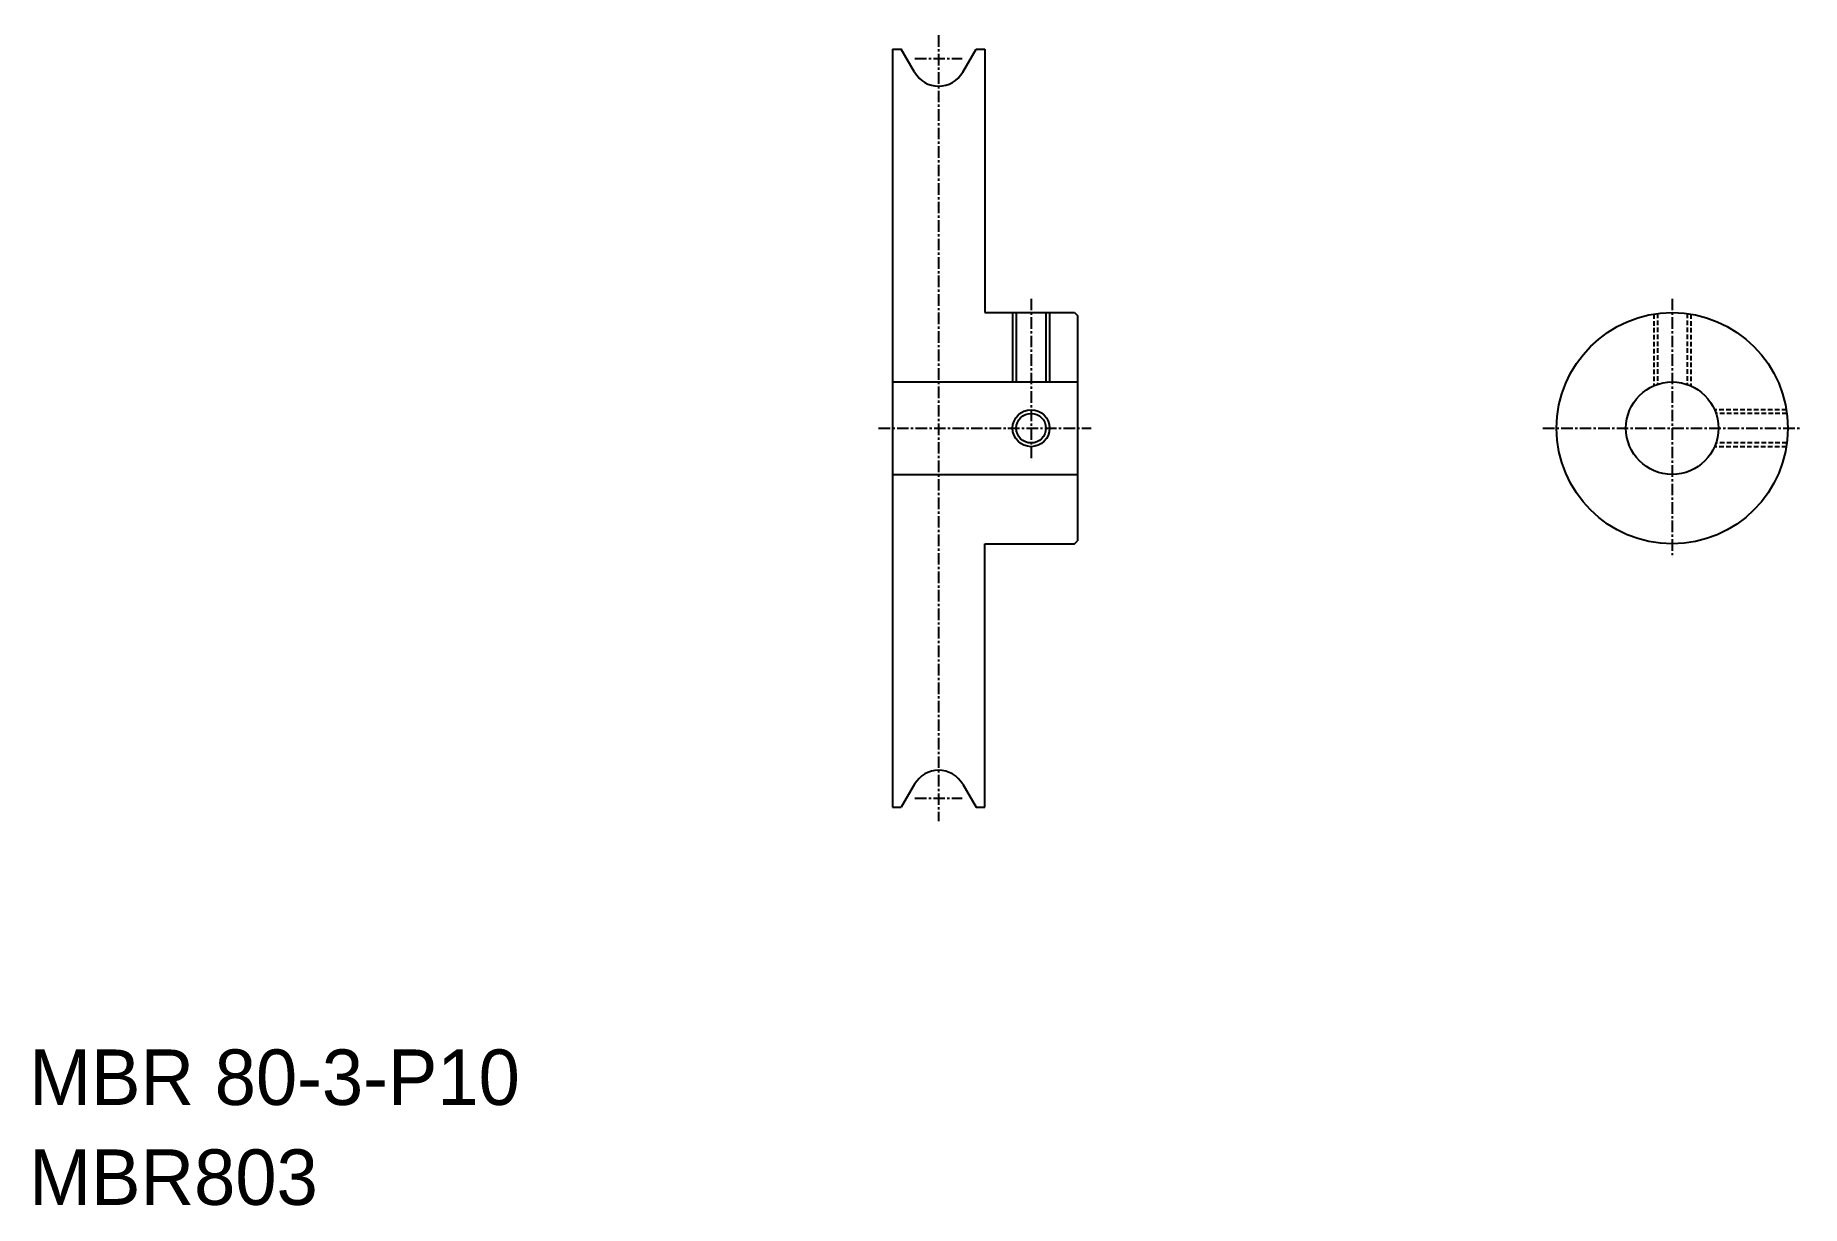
# Model space of a CAD drawing. Extents: x -285 to -94, y -61 to 66.
import ezdxf

# ---------------------------------------------------------------- set-up
doc = ezdxf.new("R2010")
doc.units = 0
doc.linetypes.add('CENTER', pattern=[2, 1.25, -0.25, 0.25, -0.25])
doc.linetypes.add('DASHED', pattern=[0.75, 0.5, -0.25])
doc.layers.get('0').update_dxf_attribs({"linetype": 'CONTINUOUS'})
doc.layers.add('CENTER', color=1, linetype='CENTER')

msp = doc.modelspace()

# ---------------------------------------------------------------- linework, layer by layer
at = {"color": 7, "linetype": 'CONTINUOUS'}
for p, q in [((-192.63, 64.2), (-192.63, -17.8)), ((-192.63, 64.2), (-191.67, 64.2)), ((-190.23, 61.7), (-191.67, 64.2)), ((-185.03, 61.7), (-183.59, 64.2)), ((-183.59, 64.2), (-182.63, 64.2)), ((-182.63, 64.2), (-182.63, 35.7)), ((-182.63, 55.2), (-182.63, 55.2)), ((-182.63, 48.7), (-182.63, 48.7)), ((-182.63, 35.7), (-172.93, 35.7)), ((-179.23, 35.7), (-179.23, 28.2)), ((-176.03, 35.7), (-176.03, 28.2)), ((-172.93, 35.7), (-172.63, 35.4)), ((-172.63, 35.4), (-172.63, 11)), ((-182.63, 10.7), (-172.93, 10.7)), ((-182.63, -17.8), (-182.63, 10.7)), ((-172.93, 10.7), (-172.63, 11)), ((-182.63, -2.3), (-182.63, -2.3)), ((-182.63, -8.8), (-182.63, -8.8)), ((-190.23, -15.3), (-191.67, -17.8)), ((-185.03, -15.3), (-183.59, -17.8)), ((-192.63, -17.8), (-191.67, -17.8)), ((-183.59, -17.8), (-182.63, -17.8))]:
    msp.add_line(p, q, dxfattribs=at)
at = {"color": 3}
for p, q in [((-179.63, 35.7), (-179.63, 28.2)), ((-175.63, 35.7), (-175.63, 28.2))]:
    msp.add_line(p, q, dxfattribs=at)
at = {"color": 3, "linetype": 'DASHED'}
for p, q in [((-110.29, 35.54), (-110.29, 27.78)), ((-109.89, 35.59), (-109.89, 27.93)), ((-106.69, 35.59), (-106.69, 27.93)), ((-106.29, 35.54), (-106.29, 27.78)), ((-95.95, 25.2), (-103.71, 25.2)), ((-95.89, 24.8), (-103.55, 24.8)), ((-95.95, 21.2), (-103.71, 21.2)), ((-95.89, 21.6), (-103.55, 21.6))]:
    msp.add_line(p, q, dxfattribs=at)
at = {"color": 7}
for p, q in [((-192.63, 28.2), (-172.63, 28.2)), ((-192.63, 18.2), (-172.63, 18.2))]:
    msp.add_line(p, q, dxfattribs=at)
at = {"color": 7, "linetype": 'CONTINUOUS'}
for centre, radius in [((-108.29, 23.2), 12.5), ((-108.29, 23.2), 5), ((-177.63, 23.2), 1.6)]:
    msp.add_circle(centre, radius, dxfattribs=at)
at = {"color": 3}
msp.add_circle((-177.63, 23.2), 2, dxfattribs=at)
at = {"color": 7, "linetype": 'CONTINUOUS'}
for centre, start, end in [((-187.63, 63.2), 210, 330), ((-187.63, -16.8), 30, 150)]:
    msp.add_arc(centre, 3, start, end, dxfattribs=at)
at = {"layer": 'CENTER', "color": 1, "linetype": 'CENTER'}
for p, q in [((-187.63, 65.7), (-187.63, -19.3)), ((-190.2, 63.2), (-185.07, 63.2)), ((-177.63, 37.2), (-177.63, 19.7)), ((-108.29, 37.2), (-108.29, 9.2)), ((-194.13, 23.2), (-171.13, 23.2)), ((-122.29, 23.2), (-94.29, 23.2)), ((-190.2, -16.8), (-185.07, -16.8))]:
    msp.add_line(p, q, dxfattribs=at)

# ---------------------------------------------------------------- texts
at = {"color": 7, "linetype": 'CONTINUOUS'}
for s, p in [('MBR 80-3-P10', (-285.99, -50)), ('MBR803', (-285.99, -60.81))]:
    msp.add_text(s, height=6, dxfattribs=at).set_placement(p)

doc.saveas('drawing.dxf')
